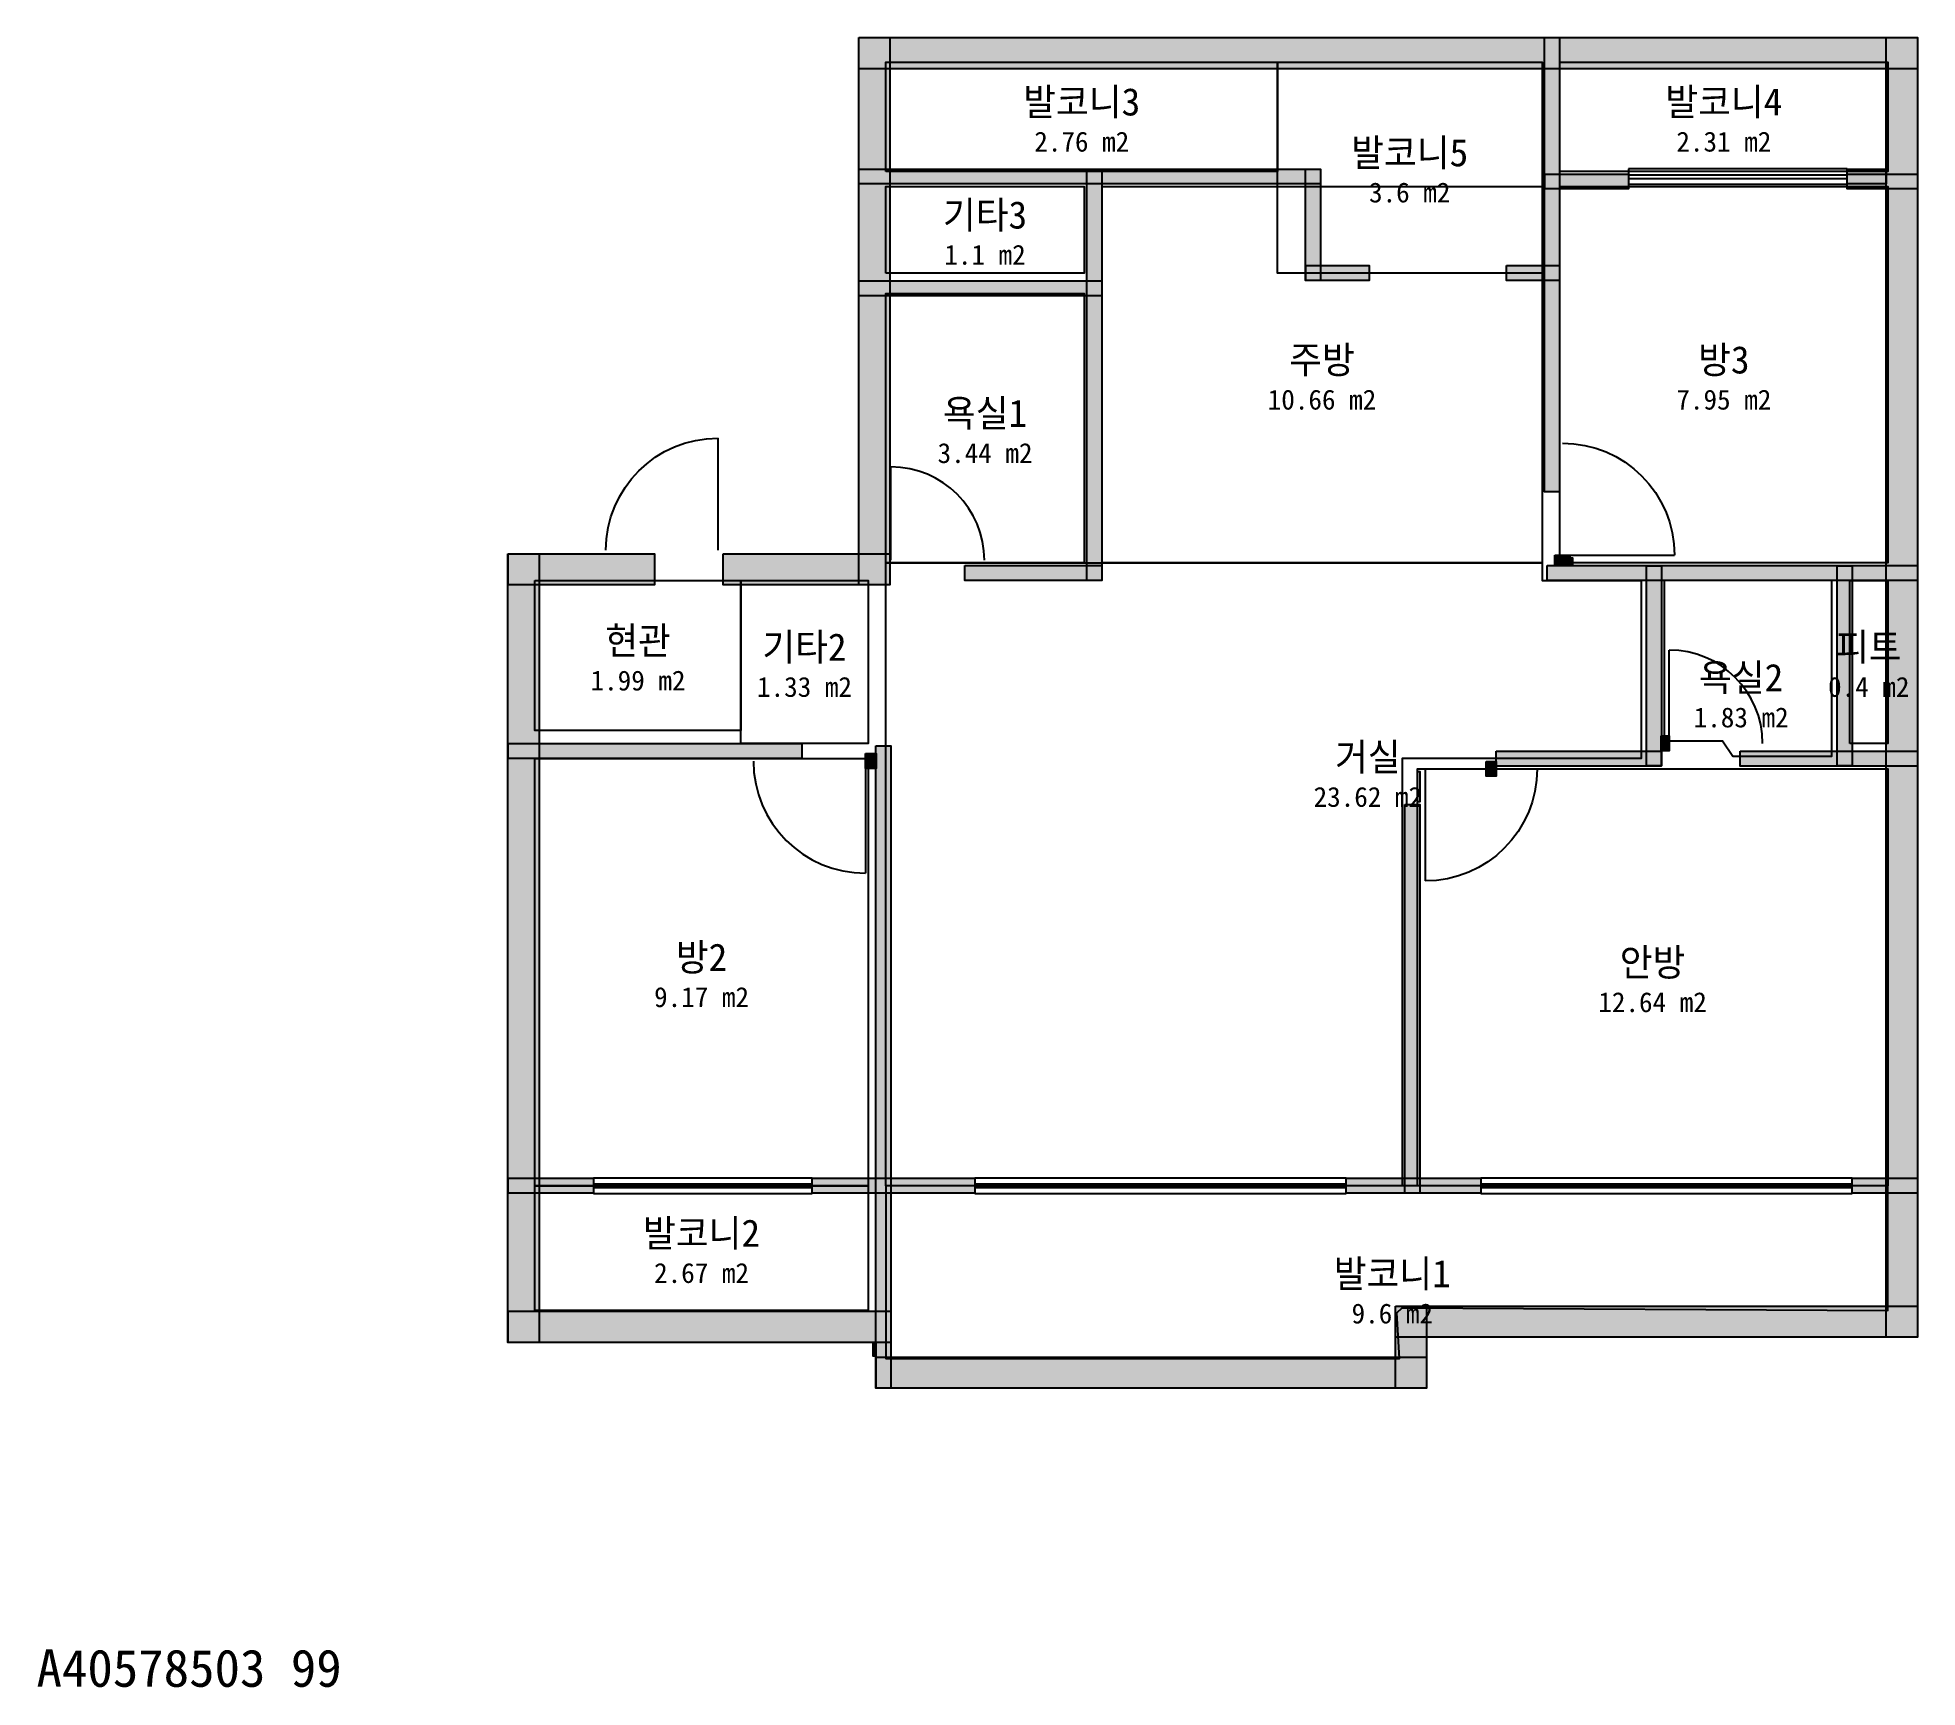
# Model space of a CAD drawing. Header units: millimetres. Extents: x 9 to 15094, y -905 to 12339.
import ezdxf
from ezdxf.enums import TextEntityAlignment as Align

# ---------------------------------------------------------------- set-up
doc = ezdxf.new("R2010")
doc.units = ezdxf.units.MM
for name, color, linetype in [('A-ANNO-TEXT', 7, 'Continuous'), ('A-AREA', 9, 'Continuous'), ('A-AREA-IDEN', 7, 'Continuous'), ('A-DOOR', 4, 'Continuous'), ('A-GLAZ', 5, 'Continuous'), ('A-WALL-EXTR', 7, 'Continuous'), ('A-WALL-PATT', 8, 'Continuous'), ('A-WALL-PRTN', 8, 'Continuous')]:
    doc.layers.add(name, color=color, linetype=linetype)

# ---------------------------------------------------------------- blocks, each defined once
blk = doc.blocks.new('JJ-DOOR-SWING')
blk.add_line((0, 0), (0, 1000))
blk.add_arc((0, 0), 1000, 0, 90)
at = {"flags": 1}
for tag, p in [('WIDTH', (0, -150)), ('TYPE', (0, -250))]:
    blk.add_attdef(tag, p, '', height=80, dxfattribs=at)
blk = doc.blocks.new('JJ-WIN-DOUBLE')
for p, q in [((1000, 500), (0, 500)), ((0, 500), (0, -500)), ((1000, -500), (1000, 500)), ((0, 120), (1000, 120)), ((0, -120), (1000, -120)), ((0, -500), (1000, -500))]:
    blk.add_line(p, q)
at = {"flags": 1}
for tag, p in [('WIDTH', (0, -700)), ('TYPE', (0, -800))]:
    blk.add_attdef(tag, p, '', height=80, dxfattribs=at)

msp = doc.modelspace()

# ---------------------------------------------------------------- linework, layer by layer
at = {"layer": 'A-AREA'}
for points in [[(6816, 11265), (6816, 12143), (9959, 12143), (9959, 11265)], [(9959, 12143), (12082, 12143), (12082, 10449), (9959, 10449)], [(12224, 11265), (12224, 12143), (14857, 12143), (14857, 11265)], [(6816, 10449), (6816, 11143), (8408, 11143), (8408, 10449)], [(8551, 11143), (12082, 11143), (12082, 8122), (8551, 8122)], [(12224, 8122), (12224, 11143), (14857, 11143), (14857, 8122)], [(6816, 8122), (6816, 10286), (8408, 10286), (8408, 8122)], [(12878, 7980), (12878, 6551), (10959, 6551), (10959, 3122), (6816, 3122), (6816, 8122), (12082, 8122), (12082, 7980)], [(4000, 7980), (5653, 7980), (5653, 6776), (4000, 6776)], [(5653, 6673), (5653, 7980), (6673, 7980), (6673, 6673)], [(13061, 7980), (13061, 6694), (13531, 6694), (13612, 6571), (14408, 6571), (14408, 7980)], [(14551, 6673), (14551, 7980), (14857, 7980), (14857, 6673)], [(4000, 3122), (4000, 6551), (6673, 6551), (6673, 3122)], [(14857, 3122), (11082, 3122), (11082, 6469), (14857, 6469)], [(4000, 2122), (4000, 3122), (6673, 3122), (6673, 2122)], [(6816, 3122), (6816, 1735), (10939, 1735), (10918, 2102), (10959, 2143), (14857, 2122), (14857, 3122)]]:
    msp.add_lwpolyline(points, close=True, dxfattribs=at)
at = {"layer": 'A-WALL-EXTR'}
for points in [[(6599, 12339), (6849, 12339), (6849, 7947), (6599, 7947)], [(6600, 12339), (15094, 12339), (15094, 12089), (6600, 12089)], [(14844, 12339), (15094, 12339), (15094, 1906), (14844, 1906)], [(3783, 8196), (4033, 8196), (4033, 1865), (3783, 1865)], [(3784, 8196), (4959, 8196), (4959, 7946), (3784, 7946)], [(5510, 8196), (6849, 8196), (6849, 7946), (5510, 7946)], [(12306, 8163), (12327, 8163), (12327, 8102), (12306, 8102)], [(11082, 6449), (11102, 6449), (11102, 6204), (11082, 6204)], [(3784, 2115), (6855, 2115), (6855, 1865), (3784, 1865)], [(10906, 2156), (15094, 2156), (15094, 1906), (10906, 1906)], [(10906, 2155), (11156, 2155), (11156, 1498), (10906, 1498)], [(6714, 1857), (6735, 1857), (6735, 1755), (6714, 1755)], [(6737, 1747), (11155, 1747), (11155, 1497), (6737, 1497)]]:
    msp.add_lwpolyline(points, close=True, dxfattribs=at)
at = {"layer": 'A-WALL-PATT', "color": 8}
for points in [[(6599, 12339), (6849, 12339), (6599, 7947), (6849, 7947)], [(6600, 12339), (15094, 12339), (6600, 12089), (15094, 12089)], [(12103, 12339), (12223, 12339), (12103, 8694), (12223, 8694)], [(14844, 12339), (15094, 12339), (14844, 1906), (15094, 1906)], [(6600, 11284), (10304, 11284), (6600, 11164), (10304, 11164)], [(8430, 11284), (8550, 11284), (8430, 7982), (8550, 7982)], [(10185, 11284), (10305, 11284), (10185, 10390), (10305, 10390)], [(12104, 11244), (12776, 11244), (12104, 11124), (12776, 11124)], [(14531, 11284), (14845, 11284), (14531, 11164), (14845, 11164)], [(14531, 11244), (15094, 11244), (14531, 11124), (15094, 11124)], [(10186, 10509), (10694, 10509), (10186, 10389), (10694, 10389)], [(11796, 10509), (12222, 10509), (11796, 10389), (12222, 10389)], [(6600, 10387), (8549, 10387), (6600, 10267), (8549, 10267)], [(3783, 8196), (4033, 8196), (3783, 1865), (4033, 1865)], [(3784, 8196), (4959, 8196), (3784, 7946), (4959, 7946)], [(5510, 8196), (6849, 8196), (5510, 7946), (6849, 7946)], [(12185, 8184), (12305, 8184), (12185, 8100), (12305, 8100)], [(12306, 8163), (12306, 8102), (12327, 8102)], [(12327, 8102), (12327, 8163), (12306, 8163)], [(7449, 8101), (8549, 8101), (7449, 7981), (8549, 7981)], [(12122, 8101), (15094, 8101), (12122, 7981), (15094, 7981)], [(12920, 8100), (13040, 8100), (12920, 6492), (13040, 6492)], [(14450, 8100), (14570, 8100), (14450, 6492), (14570, 6492)], [(3784, 6672), (6143, 6672), (3784, 6552), (6143, 6552)], [(6736, 6653), (6856, 6653), (6736, 1498), (6856, 1498)], [(13039, 6733), (13102, 6733), (13039, 6613), (13102, 6613)], [(6653, 6591), (6737, 6591), (6653, 6471), (6737, 6471)], [(11633, 6529), (11714, 6529), (11633, 6409), (11714, 6409)], [(11714, 6611), (13039, 6611), (11714, 6491), (13039, 6491)], [(13673, 6611), (15094, 6611), (13673, 6491), (15094, 6491)], [(11082, 6449), (11082, 6204), (11102, 6204)], [(11102, 6204), (11102, 6449), (11082, 6449)], [(10981, 6184), (11101, 6184), (10981, 3063), (11101, 3063)], [(3784, 3182), (4469, 3182), (3784, 3062), (4469, 3062)], [(6224, 3182), (7531, 3182), (6224, 3062), (7531, 3062)], [(10510, 3182), (11592, 3182), (10510, 3062), (11592, 3062)], [(14571, 3182), (15094, 3182), (14571, 3062), (15094, 3062)], [(14571, 3182), (14845, 3182), (14571, 3062), (14845, 3062)], [(3784, 2115), (6855, 2115), (3784, 1865), (6855, 1865)], [(10906, 2156), (15094, 2156), (10906, 1906), (15094, 1906)], [(10906, 2155), (11156, 2155), (10906, 1498), (11156, 1498)], [(6714, 1857), (6714, 1755), (6735, 1755)], [(6735, 1755), (6735, 1857), (6714, 1857)], [(6737, 1747), (11155, 1747), (6737, 1497), (11155, 1497)]]:
    msp.add_solid(points, dxfattribs=at)
at = {"layer": 'A-WALL-PRTN'}
for points in [[(12103, 12339), (12223, 12339), (12223, 8694), (12103, 8694)], [(6600, 11284), (10304, 11284), (10304, 11164), (6600, 11164)], [(8430, 11284), (8550, 11284), (8550, 7982), (8430, 7982)], [(10185, 11284), (10305, 11284), (10305, 10390), (10185, 10390)], [(12104, 11244), (12776, 11244), (12776, 11124), (12104, 11124)], [(14531, 11284), (14845, 11284), (14845, 11164), (14531, 11164)], [(14531, 11244), (15094, 11244), (15094, 11124), (14531, 11124)], [(10186, 10509), (10694, 10509), (10694, 10389), (10186, 10389)], [(11796, 10509), (12222, 10509), (12222, 10389), (11796, 10389)], [(6600, 10387), (8549, 10387), (8549, 10267), (6600, 10267)], [(12185, 8184), (12305, 8184), (12305, 8100), (12185, 8100)], [(7449, 8101), (8549, 8101), (8549, 7981), (7449, 7981)], [(12122, 8101), (15094, 8101), (15094, 7981), (12122, 7981)], [(12920, 8100), (13040, 8100), (13040, 6492), (12920, 6492)], [(14450, 8100), (14570, 8100), (14570, 6492), (14450, 6492)], [(3784, 6672), (6143, 6672), (6143, 6552), (3784, 6552)], [(6736, 6653), (6856, 6653), (6856, 1498), (6736, 1498)], [(13039, 6733), (13102, 6733), (13102, 6613), (13039, 6613)], [(6653, 6591), (6737, 6591), (6737, 6471), (6653, 6471)], [(11633, 6529), (11714, 6529), (11714, 6409), (11633, 6409)], [(11714, 6611), (13039, 6611), (13039, 6491), (11714, 6491)], [(13673, 6611), (15094, 6611), (15094, 6491), (13673, 6491)], [(10981, 6184), (11101, 6184), (11101, 3063), (10981, 3063)], [(3784, 3182), (4469, 3182), (4469, 3062), (3784, 3062)], [(6224, 3182), (7531, 3182), (7531, 3062), (6224, 3062)], [(10510, 3182), (11592, 3182), (11592, 3062), (10510, 3062)], [(14571, 3182), (15094, 3182), (15094, 3062), (14571, 3062)], [(14571, 3182), (14845, 3182), (14845, 3062), (14571, 3062)]]:
    msp.add_lwpolyline(points, close=True, dxfattribs=at)

# ---------------------------------------------------------------- block references
at = {"layer": 'A-DOOR', "xscale": 0.9}
for p, yscale, rotation in [((5469, 8224), -0.9, 180), ((12245, 8184), -0.9, 90), ((6653, 6531), 0.9, 180)]:
    msp.add_blockref('JJ-DOOR-SWING', p, dxfattribs=dict(at, yscale=yscale, rotation=rotation))
at = {"layer": 'A-DOOR'}
for p, xscale, yscale in [((6857, 8143), 0.75, 0.75), ((13102, 6673), 0.75, 0.75), ((11143, 6469), 0.9, -0.9)]:
    msp.add_blockref('JJ-DOOR-SWING', p, dxfattribs=dict(at, xscale=xscale, yscale=yscale))
at = {"layer": 'A-GLAZ', "yscale": 0.1224489795918367}
for p, xscale in [((12776, 11224), 1.755102040816326), ((4469, 3122), 1.755102040816327), ((7531, 3122), 2.979591836734695), ((11592, 3122), 2.979591836734693)]:
    msp.add_blockref('JJ-WIN-DOUBLE', p, dxfattribs=dict(at, xscale=xscale))

# ---------------------------------------------------------------- texts
at = {"layer": 'A-ANNO-TEXT'}
msp.add_text('A40578503 99', height=300, dxfattribs=at).set_placement((0, -900))
at = {"layer": 'A-AREA-IDEN'}
for s, height, p in [('발코니3', 220, (8388, 11824)), ('발코니4', 220, (13541, 11824)), ('2.76 m2', 160, (8388, 11504)), ('발코니5', 220, (11020, 11416)), ('2.31 m2', 160, (13541, 11504)), ('3.6 m2', 160, (11020, 11096)), ('기타3', 220, (7612, 10916)), ('1.1 m2', 160, (7612, 10596)), ('주방', 220, (10316, 9753)), ('방3', 220, (13541, 9753)), ('10.66 m2', 160, (10316, 9433)), ('7.95 m2', 160, (13541, 9433)), ('욕실1', 220, (7612, 9324)), ('3.44 m2', 160, (7612, 9004)), ('현관', 220, (4827, 7498)), ('기타2', 220, (6163, 7447)), ('피트', 220, (14704, 7447)), ('1.99 m2', 160, (4827, 7178)), ('욕실2', 220, (13680, 7202)), ('1.33 m2', 160, (6163, 7127)), ('0.4 m2', 160, (14704, 7127)), ('1.83 m2', 160, (13680, 6882)), ('거실', 220, (10684, 6564)), ('23.62 m2', 160, (10684, 6244)), ('방2', 220, (5337, 4957)), ('안방', 220, (12969, 4916)), ('9.17 m2', 160, (5337, 4637)), ('12.64 m2', 160, (12969, 4596)), ('발코니2', 220, (5337, 2742)), ('2.67 m2', 160, (5337, 2422)), ('발코니1', 220, (10880, 2417)), ('9.6 m2', 160, (10880, 2097))]:
    msp.add_text(s, height=height, dxfattribs=at).set_placement(p, align=Align.MIDDLE_CENTER)

doc.saveas('drawing.dxf')
